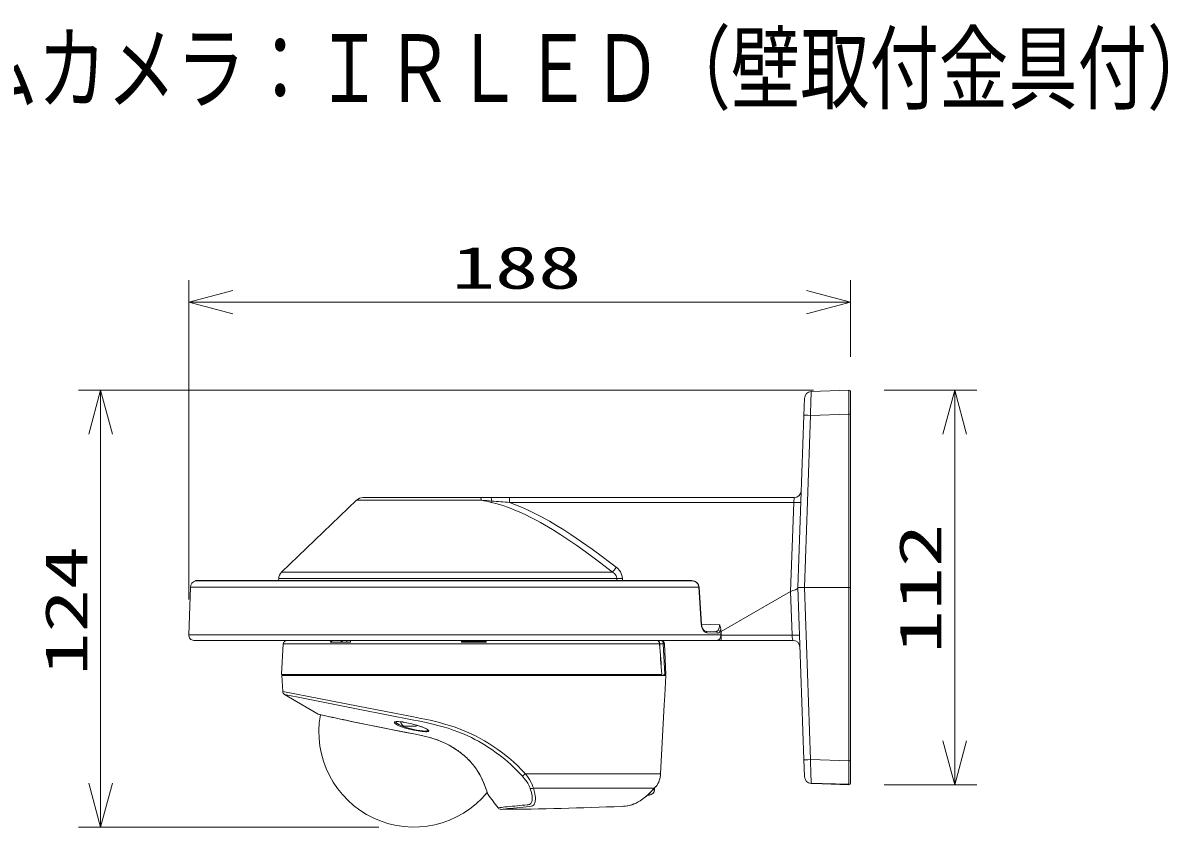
# Model space of a CAD drawing. Units: millimetres on the paper. Extents: x -62 to 65, y -59 to 59.
# Drawn here: x -4.8 to 60.2, y 13.7 to 59.3 of the extents above; entities that cross this region are included whole.
import ezdxf
from ezdxf.enums import TextEntityAlignment as Align

# ---------------------------------------------------------------- set-up
doc = ezdxf.new("R2010")
doc.units = ezdxf.units.MM
doc.layers.add('0-0_MOJI1', color=7, linetype='Continuous')
for name, color, linetype, lineweight in [('0-2_GAIKEI', 4, 'Continuous', 9), ('0-3_SUNPO', 7, 'Continuous', 9), ('0-4_0', 7, 'Continuous', 9)]:
    doc.layers.add(name, color=color, linetype=linetype, lineweight=lineweight)
doc.styles.add('ＭＳ ゴシック', font='')
doc.styles.get('ＭＳ ゴシック').set_extended_font_data('MS Gothic')

# ---------------------------------------------------------------- blocks, each defined once
blk = doc.blocks.new('_Open30')
at = {"layer": '0-4_0'}
blk.add_line((0, 0), (-1, 0), dxfattribs=at)
blk.add_lwpolyline([(-1, 0.2679), (0, 0), (-1, -0.2679)], dxfattribs=at)

msp = doc.modelspace()

# ---------------------------------------------------------------- linework, layer by layer
at = {"layer": '0-2_GAIKEI', "color": 7}
for p, q in [((42.072, 38.46), (39.936, 38.386)), ((39.55, 38), (39.516, 37.034)), ((42.175, 38.36), (42.175, 16.19)), ((39.175, 27.264), (39.516, 37.034)), ((14.119, 32.215), (9.861, 28.138)), ((21.75, 32.364), (14.491, 32.364)), ((21.75, 32.364), (38.967, 32.364)), ((33.118, 27.652), (4.995, 27.652)), ((9.698, 27.773), (9.693, 27.652)), ((4.68, 27.278), (4.586, 24.574)), ((33.702, 25.191), (33.569, 27.281)), ((39.175, 27.264), (39.516, 17.494)), ((33.703, 25.183), (34.73, 25.147)), ((33.931, 24.791), (34.522, 24.77)), ((34.807, 24.576), (34.8, 24.914)), ((4.886, 24.264), (38.894, 24.264)), ((9.954, 24.074), (9.863, 22.324)), ((9.981, 24.164), (10.003, 24.164)), ((9.863, 22.324), (20.775, 22.324)), ((9.875, 22.264), (31.675, 22.264)), ((9.923, 21.357), (9.875, 22.264)), ((31.559, 22.264), (31.563, 22.324)), ((31.563, 22.324), (31.688, 22.324)), ((31.616, 21.128), (31.675, 22.264)), ((11.929, 20.077), (10.021, 21.194)), ((31.616, 21.128), (31.588, 20.597)), ((31.383, 16.693), (31.588, 20.597)), ((11.946, 20.07), (12.056, 20.045)), ((20.305, 17.651), (20.309, 17.648)), ((39.55, 16.528), (39.516, 17.494)), ((31.039, 15.891), (31.025, 15.875)), ((31.025, 15.875), (31.026, 15.876)), ((31.037, 15.889), (31.026, 15.876)), ((31.042, 15.895), (31.037, 15.889)), ((31.037, 15.889), (31.039, 15.891)), ((31.042, 15.895), (31.039, 15.891)), ((31.107, 15.964), (31.132, 15.964)), ((40.276, 16.13), (39.936, 16.142)), ((40.276, 16.13), (40.561, 16.12)), ((42.072, 16.068), (40.561, 16.12)), ((42.175, 16.19), (42.175, 16.168)), ((21.574, 15.524), (21.574, 15.525)), ((30.383, 15.27), (30.383, 15.271)), ((29.175, 14.84), (29.279, 14.845))]:
    msp.add_line(p, q, dxfattribs=at)
at = {"layer": '0-2_GAIKEI'}
for p, q in [((42.072, 37.11), (39.902, 37.034)), ((42.072, 37.11), (42.072, 17.418)), ((39.561, 27.264), (39.902, 37.034)), ((21.204, 32.215), (14.119, 32.215)), ((21.794, 32.169), (21.776, 32.091)), ((22.812, 32.364), (22.812, 32.087)), ((38.944, 32.087), (22.812, 32.087)), ((38.767, 27.03), (38.944, 32.087)), ((38.944, 32.087), (38.967, 32.364)), ((9.861, 28.138), (28.652, 28.138)), ((4.967, 27.648), (33.141, 27.648)), ((29.212, 27.771), (29.213, 27.652)), ((33.553, 27.278), (4.68, 27.278)), ((33.687, 25.188), (33.553, 27.278)), ((38.767, 27.03), (34.815, 24.764)), ((38.767, 27.03), (38.767, 27.03)), ((42.175, 27.264), (39.175, 27.264)), ((39.175, 27.259), (39.175, 27.264)), ((39.561, 27.264), (39.902, 17.494)), ((34.815, 24.764), (34.815, 24.264)), ((4.586, 24.574), (34.807, 24.574)), ((9.954, 24.074), (31.328, 24.074)), ((10.177, 24.264), (20.075, 24.264)), ((12.626, 24.164), (13.777, 24.164)), ((13.292, 24.164), (13.292, 24.264)), ((13.575, 24.164), (13.575, 24.264)), ((13.777, 24.164), (13.775, 24.264)), ((20.075, 24.264), (20.077, 24.164)), ((21.474, 24.204), (20.076, 24.204)), ((21.473, 24.164), (20.077, 24.164)), ((21.475, 24.264), (21.473, 24.164)), ((21.475, 24.264), (31.133, 24.264)), ((31.134, 24.264), (31.394, 24.264)), ((31.536, 24.074), (31.536, 24.068)), ((34.807, 24.574), (34.807, 24.576)), ((34.807, 24.576), (34.815, 24.576)), ((9.991, 22.264), (9.988, 22.324)), ((9.991, 22.264), (20.775, 22.264)), ((31.45, 22.324), (20.775, 22.324)), ((29.031, 22.264), (29.119, 22.264)), ((29.337, 22.264), (29.341, 22.264)), ((31.36, 22.324), (31.359, 22.264)), ((16.921, 19.384), (16.901, 19.385)), ((16.921, 19.384), (16.901, 19.385)), ((17.001, 19.384), (16.921, 19.384)), ((16.996, 19.385), (16.996, 19.387)), ((17, 19.384), (16.996, 19.385)), ((17.001, 19.388), (17.001, 19.384)), ((17.097, 19.384), (17.08, 19.385)), ((17.095, 19.384), (17.08, 19.385)), ((17.254, 19.384), (17.097, 19.384)), ((17.255, 19.384), (17.27, 19.385)), ((17.349, 19.388), (17.349, 19.384)), ((17.349, 19.384), (17.429, 19.384)), ((17.35, 19.384), (17.354, 19.385)), ((17.354, 19.385), (17.354, 19.387)), ((17.374, 19.494), (17.375, 19.494)), ((17.375, 18.952), (17.375, 18.953)), ((17.429, 19.384), (17.45, 19.385)), ((17.429, 19.384), (17.45, 19.385)), ((19.791, 18.054), (19.795, 18.053)), ((42.072, 17.418), (39.902, 17.494)), ((23.703, 16.693), (31.383, 16.693)), ((24.157, 15.876), (31.026, 15.876)), ((31.035, 15.784), (30.946, 15.784)), ((31.035, 15.784), (31.035, 15.887)), ((40.561, 16.145), (42.071, 16.092)), ((40.561, 16.145), (40.561, 16.143)), ((40.561, 16.143), (42.072, 16.09)), ((42.173, 16.168), (42.175, 16.168)), ((30.668, 15.484), (30.647, 15.484)), ((30.668, 15.484), (30.687, 15.484)), ((30.687, 15.484), (30.696, 15.485)), ((30.696, 15.484), (30.735, 15.484)), ((30.723, 15.484), (30.735, 15.484)), ((30.735, 15.484), (30.735, 15.488)), ((22.151, 14.751), (22.17, 14.754)), ((22.313, 14.67), (22.333, 14.672)), ((22.716, 14.71), (22.846, 14.724)), ((22.846, 14.724), (23.967, 14.84))]:
    msp.add_line(p, q, dxfattribs=at)
for points in [[(39.936, 38.386), (39.936, 38.386), (39.935, 38.385), (39.935, 38.384), (39.933, 38.367), (39.927, 38.226), (39.918, 37.901), (39.902, 37.034)], [(42.072, 38.46), (42.072, 38.46), (42.071, 38.458), (42.071, 38.308), (42.072, 37.11)], [(21.794, 32.169), (21.788, 32.232), (21.78, 32.288), (21.77, 32.333), (21.758, 32.358), (21.754, 32.362), (21.75, 32.364)], [(28.652, 28.138), (27.984, 28.65), (27.31, 29.152), (26.97, 29.397), (26.629, 29.639), (26.172, 29.952), (25.712, 30.255), (25.249, 30.547), (24.787, 30.823), (24.556, 30.955), (24.323, 31.082), (24.011, 31.245), (23.699, 31.4), (23.385, 31.544), (23.064, 31.68), (22.743, 31.803), (22.421, 31.914), (22.099, 32.01), (21.776, 32.091)], [(28.869, 28.411), (28.481, 28.709), (28.09, 29.002), (27.496, 29.437), (26.897, 29.86), (26.595, 30.067), (26.292, 30.269), (25.885, 30.532), (25.476, 30.785), (25.065, 31.028), (24.617, 31.277), (24.393, 31.396), (24.168, 31.51), (23.829, 31.672), (23.49, 31.823), (23.151, 31.962), (22.812, 32.087)], [(28.893, 27.773), (28.891, 27.811), (28.884, 27.848), (28.873, 27.886), (28.858, 27.922), (28.818, 27.99), (28.765, 28.05), (28.711, 28.097), (28.652, 28.138)], [(29.212, 27.771), (29.203, 27.872), (29.181, 27.971), (29.146, 28.066), (29.097, 28.16), (29.037, 28.247), (28.967, 28.325), (28.92, 28.37), (28.869, 28.411)], [(9.698, 27.773), (28.893, 27.773), (28.895, 27.652)], [(33.141, 27.648), (33.177, 27.646), (33.219, 27.64), (33.259, 27.63), (33.301, 27.617), (33.366, 27.586), (33.425, 27.541)], [(38.767, 27.03), (38.853, 24.554), (34.815, 24.554)], [(39.175, 27.259), (39.172, 27.236), (39.163, 27.215), (39.149, 27.197), (39.129, 27.181), (39.105, 27.166), (39.045, 27.139), (38.971, 27.113), (38.891, 27.084), (38.808, 27.05), (38.767, 27.03)], [(33.687, 25.188), (33.697, 25.105), (33.715, 25.024), (33.741, 24.949), (33.773, 24.882), (33.817, 24.815), (33.866, 24.761), (33.919, 24.723), (33.947, 24.709), (33.975, 24.7), (34.013, 24.694), (34.609, 24.674), (34.648, 24.679), (34.686, 24.699), (34.72, 24.732), (34.753, 24.781), (34.779, 24.843), (34.8, 24.914)], [(12.626, 24.164), (12.646, 24.187), (12.67, 24.207), (12.724, 24.237), (12.789, 24.257), (12.858, 24.264)], [(31.334, 24.068), (31.536, 24.068), (31.628, 22.324)], [(31.394, 24.264), (31.427, 24.259), (31.458, 24.242), (31.487, 24.216), (31.511, 24.177), (31.528, 24.129), (31.536, 24.074)], [(9.923, 21.357), (14.209, 20.523), (17.36, 19.915)], [(10.021, 21.194), (11.176, 20.961), (14.313, 20.338), (17.375, 19.734)], [(17.055, 19.234), (16.828, 19.3), (16.718, 19.337), (16.612, 19.378), (16.52, 19.417), (16.436, 19.458), (16.378, 19.491), (16.33, 19.524), (16.304, 19.547), (16.285, 19.568), (16.275, 19.589), (16.273, 19.602), (16.276, 19.615), (16.291, 19.63), (16.315, 19.641), (16.361, 19.651), (16.42, 19.656), (16.487, 19.655), (16.609, 19.646), (16.741, 19.629), (16.879, 19.606), (17.067, 19.568), (17.258, 19.524)], [(16.34, 19.637), (16.389, 19.649), (16.46, 19.653), (16.577, 19.647), (16.745, 19.627), (16.979, 19.586), (17.257, 19.523)], [(17.074, 19.271), (16.87, 19.334), (16.77, 19.369), (16.674, 19.408), (16.559, 19.46), (16.458, 19.517), (16.416, 19.545), (16.382, 19.573), (16.361, 19.597), (16.348, 19.62), (16.344, 19.64)], [(23.703, 16.693), (23.49, 16.917), (23.27, 17.135), (23.042, 17.348), (22.87, 17.5), (22.694, 17.648), (22.426, 17.861), (22.149, 18.065), (21.865, 18.26), (21.573, 18.446), (21.376, 18.563), (21.176, 18.675), (20.907, 18.818), (20.633, 18.952), (20.354, 19.078), (20.037, 19.208), (19.716, 19.328), (19.391, 19.437), (19.064, 19.534), (18.829, 19.598), (18.593, 19.657), (18.291, 19.727), (18.089, 19.77), (17.686, 19.852), (17.36, 19.915)], [(23.52, 16.566), (23.312, 16.79), (23.096, 17.007), (22.871, 17.219), (22.702, 17.371), (22.529, 17.518), (22.295, 17.706), (22.054, 17.888), (21.807, 18.063), (21.619, 18.188), (21.429, 18.308), (21.236, 18.424), (21.04, 18.535), (20.843, 18.64), (20.642, 18.742), (20.44, 18.838), (20.235, 18.93), (19.924, 19.058), (19.611, 19.174), (19.321, 19.271), (19.03, 19.359), (18.738, 19.438), (18.518, 19.493), (18.072, 19.593), (17.62, 19.686), (17.375, 19.734)], [(17.08, 19.385), (17.026, 19.389), (17.002, 19.388), (16.995, 19.387), (16.994, 19.386), (16.994, 19.386), (16.994, 19.386)], [(17.001, 19.388), (17.048, 19.387), (17.08, 19.385)], [(17.254, 19.384), (17.27, 19.385), (17.324, 19.389), (17.349, 19.388), (17.355, 19.387), (17.356, 19.386), (17.356, 19.386), (17.356, 19.386)], [(17.349, 19.388), (17.302, 19.387), (17.27, 19.385)], [(18.177, 19.172), (18.141, 19.205), (18.085, 19.239), (17.99, 19.287), (17.845, 19.346), (17.645, 19.415), (17.392, 19.489), (17.374, 19.494)], [(17.375, 19.161), (17.611, 19.121), (17.839, 19.092), (17.989, 19.08), (18.058, 19.078), (18.105, 19.079), (18.146, 19.083), (18.179, 19.09), (18.204, 19.1), (18.213, 19.108), (18.219, 19.116), (18.219, 19.132), (18.211, 19.15), (18.189, 19.173), (18.158, 19.198), (18.091, 19.239), (18.009, 19.28), (17.918, 19.319), (17.808, 19.361), (17.692, 19.401), (17.536, 19.449), (17.375, 19.494)], [(17.376, 19.199), (17.547, 19.167), (17.714, 19.141), (17.89, 19.122), (17.974, 19.116), (18.064, 19.116), (18.102, 19.119), (18.147, 19.129), (18.164, 19.137), (18.175, 19.148), (18.179, 19.16), (18.177, 19.173)], [(39.936, 16.142), (39.936, 16.142), (39.935, 16.143), (39.935, 16.144), (39.933, 16.161), (39.927, 16.302), (39.918, 16.627), (39.902, 17.494)], [(42.072, 17.418), (42.07, 16.298), (42.071, 16.092)], [(23.971, 15.877), (23.945, 15.943), (23.914, 16.011), (23.839, 16.148), (23.748, 16.285), (23.64, 16.427), (23.52, 16.566)], [(24.157, 15.876), (24.134, 15.95), (24.105, 16.026), (24.069, 16.111), (24.027, 16.197), (23.936, 16.359), (23.825, 16.528), (23.703, 16.693)], [(23.814, 14.929), (23.858, 14.933), (23.901, 14.941), (23.934, 14.951), (23.965, 14.966), (23.991, 14.984), (24.014, 15.006), (24.038, 15.041), (24.058, 15.081), (24.072, 15.125), (24.082, 15.172), (24.089, 15.228), (24.091, 15.288), (24.085, 15.414), (24.064, 15.547), (24.032, 15.684), (24.004, 15.78), (23.971, 15.877)], [(23.967, 14.84), (24.027, 14.848), (24.056, 14.854), (24.112, 14.874), (24.161, 14.907), (24.202, 14.953), (24.227, 14.997), (24.246, 15.047), (24.26, 15.099), (24.27, 15.156), (24.275, 15.22), (24.276, 15.286), (24.273, 15.356), (24.266, 15.427), (24.242, 15.572), (24.206, 15.72), (24.157, 15.876)], [(40.561, 16.145), (40.469, 16.145), (40.412, 16.142), (40.317, 16.134), (40.276, 16.13)], [(40.561, 16.143), (40.416, 16.141), (40.308, 16.132), (40.276, 16.13)], [(30.687, 15.484), (30.743, 15.488), (30.749, 15.488), (30.75, 15.488), (30.75, 15.488), (30.75, 15.487)]]:
    msp.add_lwpolyline(points, dxfattribs=at)
at = {"layer": '0-2_GAIKEI', "color": 7}
for points in [[(33.118, 27.652), (33.193, 27.646), (33.273, 27.63), (33.347, 27.602), (33.407, 27.566), (33.43, 27.548)], [(33.569, 27.281), (33.559, 27.343), (33.535, 27.412), (33.501, 27.47), (33.452, 27.528), (33.43, 27.548)], [(33.931, 24.791), (33.901, 24.797), (33.866, 24.817), (33.824, 24.856), (33.783, 24.915), (33.745, 24.992), (33.72, 25.074), (33.705, 25.164), (33.702, 25.191)], [(34.522, 24.77), (34.565, 24.775), (34.605, 24.793), (34.641, 24.825), (34.672, 24.868), (34.697, 24.92), (34.714, 24.979), (34.726, 25.044), (34.729, 25.095), (34.73, 25.147)], [(34.8, 24.914), (34.791, 24.985), (34.772, 25.052), (34.743, 25.121), (34.73, 25.147)], [(31.596, 24.075), (31.596, 24.07), (31.688, 22.324)], [(34.807, 24.574), (34.804, 24.51), (34.792, 24.448), (34.772, 24.392), (34.744, 24.344), (34.712, 24.307), (34.676, 24.281), (34.637, 24.267), (34.61, 24.264)], [(13.819, 19.664), (14.469, 19.528), (15.53, 19.314), (16.269, 19.167), (17.375, 18.953)], [(13.828, 19.66), (15.239, 19.37), (16.922, 19.039), (17.375, 18.952)], [(19.795, 18.053), (19.588, 18.186), (19.371, 18.311), (19.144, 18.426), (18.91, 18.53), (18.708, 18.609), (18.501, 18.68), (18.305, 18.74), (18.107, 18.794), (17.876, 18.85), (17.643, 18.9), (17.375, 18.953)], [(19.791, 18.054), (19.597, 18.179), (19.394, 18.297), (19.183, 18.406), (18.965, 18.506), (18.74, 18.596), (18.509, 18.677), (18.273, 18.749), (18.032, 18.812), (17.705, 18.886), (17.375, 18.952)], [(21.582, 15.51), (21.569, 15.538), (21.511, 15.706), (21.403, 16.005), (21.326, 16.197), (21.23, 16.411), (21.174, 16.524), (21.112, 16.64), (21.044, 16.759), (20.968, 16.879), (20.886, 17), (20.796, 17.123)], [(21.582, 15.51), (21.473, 15.823), (21.403, 16.013), (21.361, 16.121), (21.287, 16.294), (21.211, 16.455), (21.124, 16.623), (21.029, 16.786), (20.922, 16.951), (20.802, 17.117)], [(31.026, 15.876), (30.88, 15.713), (30.725, 15.556), (30.559, 15.408), (30.472, 15.338), (30.383, 15.271)], [(31.025, 15.875), (30.856, 15.687), (30.698, 15.531), (30.53, 15.384), (30.383, 15.27)], [(31.107, 15.964), (31.106, 15.964), (31.105, 15.963), (31.098, 15.958), (31.063, 15.92), (31.042, 15.895)], [(29.279, 14.845), (29.333, 14.849), (29.398, 14.855), (29.53, 14.875), (29.609, 14.892), (29.739, 14.929), (29.895, 14.987), (30.052, 15.063), (30.221, 15.161), (30.383, 15.271)]]:
    msp.add_lwpolyline(points, dxfattribs=at)
msp.add_lwpolyline([(29.279, 14.845), (29.322, 14.848), (29.484, 14.867), (29.609, 14.892), (29.76, 14.936), (29.871, 14.977), (29.987, 15.03), (30.103, 15.091), (30.218, 15.159), (30.383, 15.27), (30.218, 15.159), (30.103, 15.091), (29.987, 15.03), (29.871, 14.977), (29.76, 14.936), (29.609, 14.892), (29.484, 14.867), (29.322, 14.848), (29.281, 14.845)], close=True, dxfattribs=at)
for centre, radius, start, end in [((39.95, 37.986), 0.4, 92, 178), ((42.075, 38.36), 0.1, 0, 92), ((38.967, 32.764), 0.4, 270, 358), ((14.491, 31.827), 0.537, 90, 133.75464), ((10.228, 27.754), 0.531, 133.75464, 178), ((5.08, 27.264), 0.4, 106.45049, 178), ((4.995, 27.552), 0.1, 90, 106.45049), ((4.886, 24.564), 0.3, 178, 270), ((10.154, 24.064), 0.2, 150, 176.99999), ((10.177, 24.063), 0.201, 90, 149.86936), ((31.395, 24.063), 0.201, 3.28058, 90.3693), ((10.122, 21.367), 0.2, 183, 239.63686), ((34.016, 116.873), 99.283, 257.14586, 257.5363), ((11.959, 20.129), 0.06, 239.63686, 258.54281), ((34.139, 117.636), 100.058, 257.1849, 257.57062), ((17.375, 19.064), 5.4, 169.55063, 320.44269), ((39.247, 140.646), 123.626, 257.54703, 258.13033), ((39.439, 141.789), 124.785, 257.58112, 258.15665), ((17.056, 14.039), 4.858, 48.03695, 55.74275), ((17.055, 14.037), 4.861, 47.98249, 55.69765), ((17.681, 14.72), 3.934, 37.64789, 48.17222), ((17.675, 14.709), 3.947, 37.5903, 48.1354), ((29.985, 16.766), 1.4, 325.03751, 357), ((39.95, 16.542), 0.4, 182, 268), ((26.588, 17.339), 5.333, 198.75135, 199.87873), ((31.117, 15.941), 0.025, 113.99339, 141.14182), ((42.075, 16.168), 0.1, 268, 0), ((21.63, 15.547), 0.0601, 204.8103, 217.50792), ((-20.755, -16.779), 53.245, 36.31048, 37.33147), ((28.475, 17.897), 3.247, 305.98053, 311.9807), ((22.312, 14.87), 0.2, 216.50588, 270.44059), ((20.775, 214.664), 200, 270.4406, 272.40713)]:
    msp.add_arc(centre, radius, start, end, dxfattribs=at)
at = {"layer": '0-2_GAIKEI'}
for centre, radius, start, end in [((31.527, 161.696), 129.892, 265.44172, 265.7028), ((15.65, 5.252), 27.529, 77.14136, 78.36043), ((14.65, -62.01), 94.45, 85.04266, 85.66218), ((29.083, 34.703), 6.933, 268.42669, 271.06256), ((33.118, 27.582), 0.0698, 70.26643, 90), ((33.401, 27.563), 0.032, 317.76127, 332.33932), ((33.552, 27.337), 0.0587, 271.50629, 287.30436), ((33.686, 25.245), 0.0563, 271.45499, 287.46848), ((15.159, 24.512), 1.936, 187.33992, 190.34169), ((31.133, 24.064), 0.2, 3.83798, 90), ((31.328, 24.081), 0.0066, 270, 324.67091), ((-1710.205, -93.271), 1745.482, 3.79721, 3.8548), ((-1751.977, -95.547), 1787.318, 3.78132, 3.83765), ((31.606, 23.056), 1.014, 90.58433, 93.97258), ((38.894, 23.864), 0.4, 2, 90), ((16.915, 19.684), 0.3, 187.7848, 259.92235), ((15.522, 12.493), 7.242, 75.17695, 76.13738), ((15.542, 12.572), 7.16, 75.17982, 76.14174), ((16.927, 19.814), 0.43, 261.36895, 266.4594), ((16.996, 19.387), 0.0023, 215.70691, 270), ((18.317, 24.062), 4.99, 255.34217, 259.11684), ((18.259, 23.555), 4.444, 254.52502, 258.53757), ((17.355, 19.387), 0.0023, 270, 324.29308), ((17.423, 19.814), 0.43, 273.5406, 278.63105), ((17.435, 19.684), 0.3, 280.07764, 302.3304), ((30.735, 15.784), 0.3, 270, 0), ((42.076, 16.191), 0.0992, 267.12471, 359.37608), ((42.075, 16.19), 0.1, 268.01326, 0), ((30.737, 15.522), 0.0376, 267.58695, 291.04002), ((23.077, 9.624), 5.209, 95.84302, 100.02687), ((13.484, 105.263), 91.023, 275.5789, 275.82106), ((23.435, 6.378), 8.476, 95.1283, 96.01951), ((6.495, 189.141), 175.071, 275.30378, 275.67725)]:
    msp.add_arc(centre, radius, start, end, dxfattribs=at)
for centre, major_axis, ratio, start_param, end_param in [((42.075, 37.107), (0.1, 0), 0.034921, 6.283185, 7.888867), ((39.916, 37.02), (-0.4, 0.014), 0.033683, 4.748472, 6.283185), ((21.155, 31.827), (0, 0.537), 0.132455, 5.519523, 6.283185), ((38.944, 32.102), (0.4, -0.014), 0.039162, 4.713757, 6.283185), ((28.869, 28.427), (-0.244, -0.317), 0.023949, 0.440755, 1.539767), ((33.111, 27.263), (0.442, -0.031), 0.903747, 0.11341, 0.844737), ((33.927, 24.691), (-0.0035, -0.0999), 0.863561, 1.635855, 3.141593), ((34.519, 24.67), (-0.0035, -0.0999), 0.901353, 1.637172, 3.141593), ((31.133, 24.064), (0, 0.2), 0.975258, 4.764749, 6.283185), ((31.536, 24.071), (0.0599, 0.0032), 0.05223, 6.275155, 7.851222), ((38.87, 24.54), (-0.4, -0.014), 0.036391, 3.141593, 4.75362), ((38.869, 24.564), (0.025, -0.3), 0.056277, 4.742699, 6.278585), ((39.916, 17.508), (0.4, 0.014), 0.033683, 3.141593, 4.676306), ((42.075, 17.421), (0.1, 0), 0.034921, 4.677504, 6.283185), ((23.647, 16.703), (0.148, 0.134), 0.226737, 3.516231, 4.882783), ((24.106, 16.003), (0.188, 0.069), 0.684569, 3.695155, 4.731559), ((40.565, 16.22), (0.0035, 0.0999), 0.034878, 3.141593, 3.824947), ((42.075, 16.19), (-0.0035, -0.0999), 0.034879, 6.095611, 6.283185), ((42.075, 16.168), (0.0035, 0.0999), 0.034878, 3.141593, 3.831097)]:
    msp.add_ellipse(centre, major_axis=major_axis, ratio=ratio, start_param=start_param, end_param=end_param, dxfattribs=at)
at = {"layer": '0-3_SUNPO'}
for p, q in [((4.586, 26.574), (4.586, 44.71)), ((42.175, 40.36), (42.175, 44.71)), ((7.086, 43.46), (39.675, 43.46)), ((40.072, 38.46), (-1.664, 38.46)), ((44.072, 38.46), (49.332, 38.46)), ((-0.414, 35.96), (-0.414, 16.164)), ((48.082, 35.96), (48.082, 18.568)), ((44.072, 16.068), (49.332, 16.068)), ((15.375, 13.664), (-1.664, 13.664))]:
    msp.add_line(p, q, dxfattribs=at)

# ---------------------------------------------------------------- block references
at = {"layer": '0-3_SUNPO', "xscale": 2.5, "yscale": 2.5}
for p, rotation in [((4.586, 43.46), 180), ((-0.414, 38.46), 90), ((48.082, 38.46), 90), ((48.082, 16.068), 270), ((-0.414, 13.664), 270)]:
    msp.add_blockref('_Open30', p, dxfattribs=dict(at, rotation=rotation))
msp.add_blockref('_Open30', (42.175, 43.46), dxfattribs=at)

# ---------------------------------------------------------------- texts
at = {"layer": '0-0_MOJI1', "style": 'ＭＳ ゴシック', "width": 0.75}
msp.add_text('屋外２ＭＰドームカメラ：ＩＲＬＥＤ（壁取付金具付）', height=3.849, dxfattribs=at).set_placement((-35.5, 53.66), align=Align.BOTTOM_LEFT)
at = {"layer": '0-3_SUNPO', "style": 'ＭＳ ゴシック', "width": 1.5}
msp.add_text('188', height=2.405, dxfattribs=at).set_placement((19.527, 43.498), align=Align.BOTTOM_LEFT)
for s, p in [('112', (48.045, 23.514)), ('124', (-0.451, 22.253))]:
    msp.add_text(s, height=2.405, rotation=90, dxfattribs=at).set_placement(p, align=Align.BOTTOM_LEFT)

doc.saveas('drawing.dxf')
